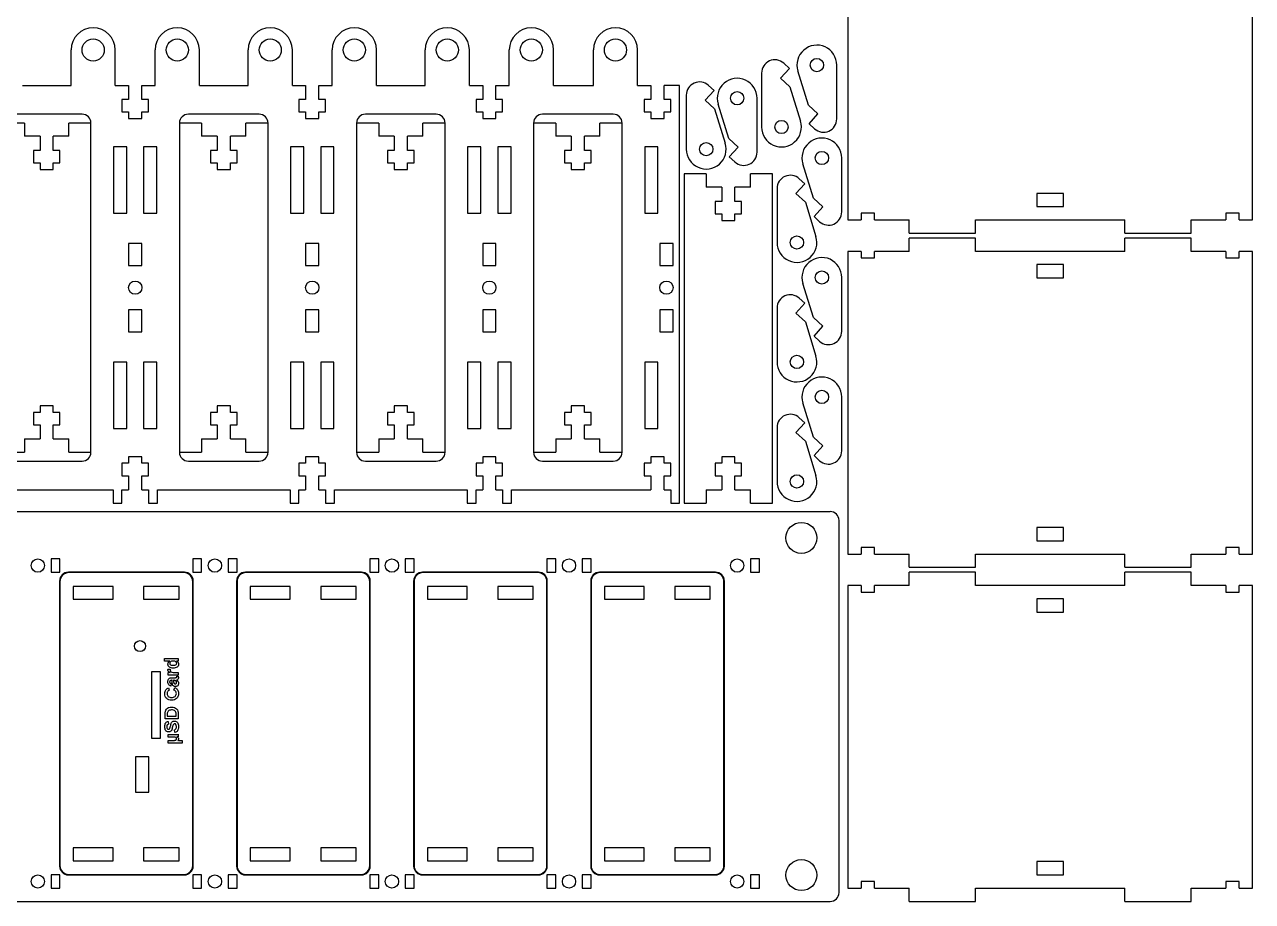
# Model space of a CAD drawing. Header units: millimetres. Extents: x 0 to 575, y 0 to 378.
# Drawn here: x 298 to 575.4, y 0 to 198.1 of the extents above; entities that cross this region are included whole.
import ezdxf

# ---------------------------------------------------------------- set-up
doc = ezdxf.new("R2010")
doc.units = ezdxf.units.MM
doc.layers.get('0').update_dxf_attribs({"color": 178, "true_color": 0x000000})
for name, color, linetype, true_color in [('cutout', 1, 'Continuous', 0xff0000), ('inner-cutout', 5, 'Continuous', 0x0000ff), ('outer-cutout', 6, 'Continuous', 0xff00ff), ('text', 3, 'Continuous', 0x00ff00)]:
    doc.layers.add(name, color=color, linetype=linetype, true_color=true_color)

msp = doc.modelspace()

# ---------------------------------------------------------------- linework, layer by layer
for p, q in [((484, 222.4), (484, 154)), ((575.4, 154), (575.4, 222.4)), ((308.5, 184.4), (308.5, 192.4)), ((318.5, 184.4), (318.5, 192.4)), ((327.5, 184.4), (327.5, 192.4)), ((337.5, 184.4), (337.5, 192.4)), ((348.5, 184.4), (348.5, 192.4)), ((358.5, 184.4), (358.5, 192.4)), ((367.5, 184.4), (367.5, 192.4)), ((377.5, 184.4), (377.5, 192.4)), ((388.5, 184.4), (388.5, 192.4)), ((398.5, 184.4), (398.5, 192.4)), ((407.5, 184.4), (407.5, 192.4)), ((417.5, 184.4), (417.5, 192.4)), ((426.5, 184.4), (426.5, 192.4)), ((436.5, 184.4), (436.5, 192.4)), ((469.52, 189.4), (470.78, 188.25)), ((481.5, 176.82), (481.5, 189)), ((464.5, 187.18), (464.5, 175)), ((470.78, 188.25), (468.76, 186.03)), ((468.76, 186.03), (470.9, 184.08)), ((475.1, 179.92), (472.7, 187.67)), ((297.5, 184.4), (308.5, 184.4)), ((318.5, 184.4), (321.5, 184.4)), ((321.5, 184.4), (321.5, 181.2)), ((324.5, 181.2), (324.5, 184.4)), ((324.5, 184.4), (327.5, 184.4)), ((337.5, 184.4), (348.5, 184.4)), ((358.5, 184.4), (361.5, 184.4)), ((361.5, 184.4), (361.5, 181.2)), ((364.5, 181.2), (364.5, 184.4)), ((364.5, 184.4), (367.5, 184.4)), ((377.5, 184.4), (388.5, 184.4)), ((398.5, 184.4), (401.5, 184.4)), ((401.5, 184.4), (401.5, 181.2)), ((404.5, 181.2), (404.5, 184.4)), ((404.5, 184.4), (407.5, 184.4)), ((417.5, 184.4), (426.5, 184.4)), ((436.5, 184.4), (439.5, 184.4)), ((439.5, 184.4), (439.5, 181.2)), ((442.5, 181.2), (442.5, 184.4)), ((446, 184.4), (442.5, 184.4)), ((446, 93), (446, 184.4)), ((453.78, 183.25), (451.76, 181.03)), ((452.52, 184.4), (453.78, 183.25)), ((470.9, 184.08), (473.3, 176.33)), ((321.5, 181.2), (320, 181.2)), ((320, 181.2), (320, 178.4)), ((326, 181.2), (324.5, 181.2)), ((326, 178.4), (326, 181.2)), ((361.5, 181.2), (360, 181.2)), ((360, 181.2), (360, 178.4)), ((366, 181.2), (364.5, 181.2)), ((366, 178.4), (366, 181.2)), ((401.5, 181.2), (400, 181.2)), ((400, 181.2), (400, 178.4)), ((406, 181.2), (404.5, 181.2)), ((406, 178.4), (406, 181.2)), ((439.5, 181.2), (438, 181.2)), ((438, 181.2), (438, 178.4)), ((444, 181.2), (442.5, 181.2)), ((444, 178.4), (444, 181.2)), ((447.5, 182.18), (447.5, 170)), ((451.76, 181.03), (453.9, 179.08)), ((463.5, 169.32), (463.5, 181.5)), ((320, 178.4), (321.5, 178.4)), ((321.5, 178.4), (321.5, 176.9)), ((324.5, 178.4), (326, 178.4)), ((324.5, 176.9), (324.5, 178.4)), ((360, 178.4), (361.5, 178.4)), ((361.5, 178.4), (361.5, 176.9)), ((364.5, 178.4), (366, 178.4)), ((364.5, 176.9), (364.5, 178.4)), ((400, 178.4), (401.5, 178.4)), ((401.5, 178.4), (401.5, 176.9)), ((404.5, 178.4), (406, 178.4)), ((404.5, 176.9), (404.5, 178.4)), ((438, 178.4), (439.5, 178.4)), ((439.5, 178.4), (439.5, 176.9)), ((442.5, 178.4), (444, 178.4)), ((442.5, 176.9), (442.5, 178.4)), ((453.9, 179.08), (456.3, 171.33)), ((457.1, 172.42), (454.7, 180.17)), ((477.24, 177.97), (475.1, 179.92)), ((475.22, 175.75), (477.24, 177.97)), ((321.5, 176.9), (324.5, 176.9)), ((361.5, 176.9), (364.5, 176.9)), ((401.5, 176.9), (404.5, 176.9)), ((439.5, 176.9), (442.5, 176.9)), ((476.48, 174.6), (475.22, 175.75)), ((459.24, 170.47), (457.1, 172.42)), ((457.22, 168.25), (459.24, 170.47)), ((458.48, 167.1), (457.22, 168.25)), ((476.23, 158.92), (473.83, 166.67)), ((482.63, 155.82), (482.63, 168)), ((452, 164.4), (447, 164.4)), ((447, 164.4), (447, 90)), ((452, 164.4), (452, 161.4)), ((467, 164.4), (462, 164.4)), ((462, 161.4), (462, 164.4)), ((467, 90), (467, 164.4)), ((455.5, 161.4), (452, 161.4)), ((455.5, 161.4), (455.5, 158.2)), ((458.5, 158.2), (458.5, 161.4)), ((462, 161.4), (458.5, 161.4)), ((468, 161.09), (468, 148.91)), ((474.28, 162.16), (472.26, 159.94)), ((473.02, 163.31), (474.28, 162.16)), ((454, 158.2), (454, 155.4)), ((455.5, 158.2), (454, 158.2)), ((460, 158.2), (458.5, 158.2)), ((460, 155.4), (460, 158.2)), ((472.26, 159.94), (474.4, 157.99)), ((478.37, 156.97), (476.23, 158.92)), ((454, 155.4), (455.5, 155.4)), ((455.5, 155.4), (455.5, 153.9)), ((458.5, 153.9), (458.5, 155.4)), ((458.5, 155.4), (460, 155.4)), ((474.4, 157.99), (476.8, 150.24)), ((476.35, 154.75), (478.37, 156.97)), ((490, 155.5), (487, 155.5)), ((487, 155.5), (487, 154)), ((490, 154), (490, 155.5)), ((572.4, 155.5), (569.4, 155.5)), ((569.4, 155.5), (569.4, 154)), ((572.4, 154), (572.4, 155.5)), ((455.5, 153.9), (458.5, 153.9)), ((477.61, 153.6), (476.35, 154.75)), ((484, 154), (487, 154)), ((490, 154), (497.85, 154)), ((497.85, 151), (497.85, 154)), ((512.85, 154), (546.55, 154)), ((512.85, 151), (512.85, 154)), ((546.55, 151), (546.55, 154)), ((561.55, 154), (569.4, 154)), ((561.55, 151), (561.55, 154)), ((572.4, 154), (575.4, 154)), ((497.85, 151), (512.85, 151)), ((512.85, 149.9), (497.85, 149.9)), ((497.85, 146.9), (497.85, 149.9)), ((512.85, 146.9), (512.85, 149.9)), ((546.55, 151), (561.55, 151)), ((561.55, 149.9), (546.55, 149.9)), ((546.55, 146.9), (546.55, 149.9)), ((561.55, 146.9), (561.55, 149.9)), ((484, 146.9), (484, 78.5)), ((487, 146.9), (484, 146.9)), ((487, 146.9), (487, 145.4)), ((487, 145.4), (490, 145.4)), ((497.85, 146.9), (490, 146.9)), ((490, 145.4), (490, 146.9)), ((546.55, 146.9), (512.85, 146.9)), ((569.4, 146.9), (561.55, 146.9)), ((569.4, 146.9), (569.4, 145.4)), ((569.4, 145.4), (572.4, 145.4)), ((575.4, 146.9), (572.4, 146.9)), ((572.4, 145.4), (572.4, 146.9)), ((575.4, 78.5), (575.4, 146.9)), ((476.23, 131.92), (473.83, 139.67)), ((482.63, 128.82), (482.63, 141)), ((473.02, 136.31), (474.28, 135.16)), ((468, 134.09), (468, 121.91)), ((474.28, 135.16), (472.26, 132.94)), ((472.26, 132.94), (474.4, 130.99)), ((474.4, 130.99), (476.8, 123.24)), ((478.37, 129.97), (476.23, 131.92)), ((476.35, 127.75), (478.37, 129.97)), ((477.61, 126.6), (476.35, 127.75)), ((482.63, 101.82), (482.63, 114)), ((476.23, 104.92), (473.83, 112.67)), ((473.02, 109.31), (474.28, 108.16)), ((468, 107.09), (468, 94.91)), ((474.28, 108.16), (472.26, 105.94)), ((472.26, 105.94), (474.4, 103.99)), ((474.4, 103.99), (476.8, 96.24)), ((478.37, 102.97), (476.23, 104.92)), ((476.35, 100.75), (478.37, 102.97)), ((324.5, 100.5), (321.5, 100.5)), ((321.5, 100.5), (321.5, 99)), ((324.5, 99), (324.5, 100.5)), ((364.5, 100.5), (361.5, 100.5)), ((361.5, 100.5), (361.5, 99)), ((364.5, 99), (364.5, 100.5)), ((404.5, 100.5), (401.5, 100.5)), ((401.5, 100.5), (401.5, 99)), ((404.5, 99), (404.5, 100.5)), ((442.5, 100.5), (439.5, 100.5)), ((439.5, 100.5), (439.5, 99)), ((442.5, 99), (442.5, 100.5)), ((458.5, 100.5), (455.5, 100.5)), ((455.5, 100.5), (455.5, 99)), ((458.5, 99), (458.5, 100.5)), ((477.61, 99.6), (476.35, 100.75)), ((320, 99), (320, 96.2)), ((321.5, 99), (320, 99)), ((326, 99), (324.5, 99)), ((326, 96.2), (326, 99)), ((360, 99), (360, 96.2)), ((361.5, 99), (360, 99)), ((366, 99), (364.5, 99)), ((366, 96.2), (366, 99)), ((400, 99), (400, 96.2)), ((401.5, 99), (400, 99)), ((406, 99), (404.5, 99)), ((406, 96.2), (406, 99)), ((438, 99), (438, 96.2)), ((439.5, 99), (438, 99)), ((444, 99), (442.5, 99)), ((444, 96.2), (444, 99)), ((454, 99), (454, 96.2)), ((455.5, 99), (454, 99)), ((460, 99), (458.5, 99)), ((460, 96.2), (460, 99)), ((320, 96.2), (321.5, 96.2)), ((321.5, 96.2), (321.5, 93)), ((324.5, 96.2), (326, 96.2)), ((324.5, 93), (324.5, 96.2)), ((360, 96.2), (361.5, 96.2)), ((361.5, 96.2), (361.5, 93)), ((364.5, 96.2), (366, 96.2)), ((364.5, 93), (364.5, 96.2)), ((400, 96.2), (401.5, 96.2)), ((401.5, 96.2), (401.5, 93)), ((404.5, 96.2), (406, 96.2)), ((404.5, 93), (404.5, 96.2)), ((438, 96.2), (439.5, 96.2)), ((439.5, 96.2), (439.5, 93)), ((442.5, 96.2), (444, 96.2)), ((442.5, 93), (442.5, 96.2)), ((454, 96.2), (455.5, 96.2)), ((455.5, 96.2), (455.5, 93)), ((458.5, 96.2), (460, 96.2)), ((458.5, 93), (458.5, 96.2)), ((288, 93), (318, 93)), ((318, 93), (318, 90)), ((320, 90), (320, 93)), ((320, 93), (321.5, 93)), ((324.5, 93), (326, 93)), ((326, 93), (326, 90)), ((328, 90), (328, 93)), ((328, 93), (358, 93)), ((358, 93), (358, 90)), ((360, 90), (360, 93)), ((360, 93), (361.5, 93)), ((364.5, 93), (366, 93)), ((366, 93), (366, 90)), ((368, 90), (368, 93)), ((368, 93), (398, 93)), ((398, 93), (398, 90)), ((400, 90), (400, 93)), ((400, 93), (401.5, 93)), ((404.5, 93), (406, 93)), ((406, 93), (406, 90)), ((408, 90), (408, 93)), ((408, 93), (439.5, 93)), ((442.5, 93), (444, 93)), ((444, 93), (444, 90)), ((446, 90), (446, 93)), ((452, 93), (455.5, 93)), ((452, 93), (452, 90)), ((458.5, 93), (462, 93)), ((462, 90), (462, 93)), ((318, 90), (320, 90)), ((326, 90), (328, 90)), ((358, 90), (360, 90)), ((366, 90), (368, 90)), ((398, 90), (400, 90)), ((406, 90), (408, 90)), ((444, 90), (446, 90)), ((447, 90), (452, 90)), ((462, 90), (467, 90)), ((2, 88.1), (480, 88.1)), ((482, 2), (482, 86.1)), ((484, 78.5), (487, 78.5)), ((490, 80), (487, 80)), ((487, 80), (487, 78.5)), ((490, 78.5), (490, 80)), ((490, 78.5), (497.85, 78.5)), ((497.85, 75.5), (497.85, 78.5)), ((512.85, 78.5), (546.55, 78.5)), ((512.85, 75.5), (512.85, 78.5)), ((546.55, 75.5), (546.55, 78.5)), ((561.55, 78.5), (569.4, 78.5)), ((561.55, 75.5), (561.55, 78.5)), ((572.4, 80), (569.4, 80)), ((569.4, 80), (569.4, 78.5)), ((572.4, 78.5), (572.4, 80)), ((572.4, 78.5), (575.4, 78.5)), ((497.85, 75.5), (512.85, 75.5)), ((546.55, 75.5), (561.55, 75.5)), ((512.85, 74.4), (497.85, 74.4)), ((497.85, 71.4), (497.85, 74.4)), ((512.85, 71.4), (512.85, 74.4)), ((561.55, 74.4), (546.55, 74.4)), ((546.55, 71.4), (546.55, 74.4)), ((561.55, 71.4), (561.55, 74.4)), ((484, 71.4), (484, 3)), ((487, 71.4), (484, 71.4)), ((487, 71.4), (487, 69.9)), ((487, 69.9), (490, 69.9)), ((497.85, 71.4), (490, 71.4)), ((490, 69.9), (490, 71.4)), ((546.55, 71.4), (512.85, 71.4)), ((569.4, 71.4), (561.55, 71.4)), ((569.4, 71.4), (569.4, 69.9)), ((569.4, 69.9), (572.4, 69.9)), ((575.4, 71.4), (572.4, 71.4)), ((572.4, 69.9), (572.4, 71.4)), ((575.4, 3), (575.4, 71.4)), ((484, 3), (487, 3)), ((490, 4.5), (487, 4.5)), ((487, 4.5), (487, 3)), ((490, 3), (490, 4.5)), ((490, 3), (497.85, 3)), ((497.85, 0), (497.85, 3)), ((512.85, 3), (546.55, 3)), ((512.85, 0), (512.85, 3)), ((546.55, 0), (546.55, 3)), ((561.55, 3), (569.4, 3)), ((561.55, 0), (561.55, 3)), ((572.4, 4.5), (569.4, 4.5)), ((569.4, 4.5), (569.4, 3)), ((572.4, 3), (572.4, 4.5)), ((572.4, 3), (575.4, 3)), ((2, 0), (480, 0)), ((497.85, 0), (512.85, 0)), ((546.55, 0), (561.55, 0))]:
    msp.add_line(p, q)
for centre, radius, start, end in [((313.5, 192.4), 5, 0, 180), ((332.5, 192.4), 5, 0, 180), ((353.5, 192.4), 5, 0, 180), ((372.5, 192.4), 5, 0, 180), ((393.5, 192.4), 5, 0, 180), ((412.5, 192.4), 5, 0, 180), ((431.5, 192.4), 5, 0, 180), ((477, 189), 4.5, 0, 197.1709), ((467.5, 187.18), 3, 47.7246, 180), ((459, 181.5), 4.5, 0, 197.1709), ((450.5, 182.18), 3, 47.7246, 180), ((469, 175), 4.5, 180, 17.1709), ((478.5, 176.82), 3, 227.7246, 0), ((478.13, 168), 4.5, 0, 197.1709), ((452, 170), 4.5, 180, 17.1709), ((460.5, 169.32), 3, 227.7246, 0), ((471, 161.09), 3, 47.7246, 180), ((479.63, 155.82), 3, 227.7246, 0), ((472.5, 148.91), 4.5, 180, 17.1709), ((478.13, 141), 4.5, 0, 197.1709), ((471, 134.09), 3, 47.7246, 180), ((479.63, 128.82), 3, 227.7246, 0), ((472.5, 121.91), 4.5, 180, 17.1709), ((478.13, 114), 4.5, 0, 197.1709), ((471, 107.09), 3, 47.7246, 180), ((479.63, 101.82), 3, 227.7246, 0), ((472.5, 94.91), 4.5, 180, 17.1709), ((480, 86.1), 2, 0, 89.9998), ((480, 2), 2, 270, 0)]:
    msp.add_arc(centre, radius, start, end)
at = {"layer": 'cutout'}
for p, q in [((311, 177.9), (295, 177.9)), ((351, 177.9), (335, 177.9)), ((391, 177.9), (375, 177.9)), ((431, 177.9), (415, 177.9)), ((313, 101.5), (313, 175.9)), ((333, 175.9), (333, 101.5)), ((353, 101.5), (353, 175.9)), ((373, 175.9), (373, 101.5)), ((393, 101.5), (393, 175.9)), ((413, 175.9), (413, 101.5)), ((433, 101.5), (433, 175.9)), ((321.1, 170.55), (318.1, 170.55)), ((318.1, 170.55), (318.1, 155.55)), ((321.1, 155.55), (321.1, 170.55)), ((327.9, 170.55), (324.9, 170.55)), ((324.9, 170.55), (324.9, 155.55)), ((327.9, 155.55), (327.9, 170.55)), ((361.1, 170.55), (358.1, 170.55)), ((358.1, 170.55), (358.1, 155.55)), ((361.1, 155.55), (361.1, 170.55)), ((367.9, 170.55), (364.9, 170.55)), ((364.9, 170.55), (364.9, 155.55)), ((367.9, 155.55), (367.9, 170.55)), ((401.1, 170.55), (398.1, 170.55)), ((398.1, 170.55), (398.1, 155.55)), ((401.1, 155.55), (401.1, 170.55)), ((407.9, 170.55), (404.9, 170.55)), ((404.9, 170.55), (404.9, 155.55)), ((407.9, 155.55), (407.9, 170.55)), ((441.1, 170.55), (438.1, 170.55)), ((438.1, 170.55), (438.1, 155.55)), ((441.1, 155.55), (441.1, 170.55)), ((532.7, 160), (526.7, 160)), ((526.7, 160), (526.7, 157)), ((532.7, 157), (532.7, 160)), ((318.1, 155.55), (321.1, 155.55)), ((324.9, 155.55), (327.9, 155.55)), ((358.1, 155.55), (361.1, 155.55)), ((364.9, 155.55), (367.9, 155.55)), ((398.1, 155.55), (401.1, 155.55)), ((404.9, 155.55), (407.9, 155.55)), ((438.1, 155.55), (441.1, 155.55)), ((526.7, 157), (532.7, 157)), ((324.5, 148.7), (321.5, 148.7)), ((321.5, 148.7), (321.5, 143.7)), ((324.5, 143.7), (324.5, 148.7)), ((364.5, 148.7), (361.5, 148.7)), ((361.5, 148.7), (361.5, 143.7)), ((364.5, 143.7), (364.5, 148.7)), ((404.5, 148.7), (401.5, 148.7)), ((401.5, 148.7), (401.5, 143.7)), ((404.5, 143.7), (404.5, 148.7)), ((444.5, 148.7), (441.5, 148.7)), ((441.5, 148.7), (441.5, 143.7)), ((444.5, 143.7), (444.5, 148.7)), ((321.5, 143.7), (324.5, 143.7)), ((361.5, 143.7), (364.5, 143.7)), ((401.5, 143.7), (404.5, 143.7)), ((441.5, 143.7), (444.5, 143.7)), ((532.7, 143.9), (526.7, 143.9)), ((526.7, 143.9), (526.7, 140.9)), ((532.7, 140.9), (532.7, 143.9)), ((526.7, 140.9), (532.7, 140.9)), ((324.5, 133.7), (321.5, 133.7)), ((321.5, 133.7), (321.5, 128.7)), ((324.5, 128.7), (324.5, 133.7)), ((364.5, 133.7), (361.5, 133.7)), ((361.5, 133.7), (361.5, 128.7)), ((364.5, 128.7), (364.5, 133.7)), ((404.5, 133.7), (401.5, 133.7)), ((401.5, 133.7), (401.5, 128.7)), ((404.5, 128.7), (404.5, 133.7)), ((444.5, 133.7), (441.5, 133.7)), ((441.5, 133.7), (441.5, 128.7)), ((444.5, 128.7), (444.5, 133.7)), ((321.5, 128.7), (324.5, 128.7)), ((361.5, 128.7), (364.5, 128.7)), ((401.5, 128.7), (404.5, 128.7)), ((441.5, 128.7), (444.5, 128.7)), ((321.1, 121.85), (318.1, 121.85)), ((318.1, 121.85), (318.1, 106.85)), ((321.1, 106.85), (321.1, 121.85)), ((327.9, 121.85), (324.9, 121.85)), ((324.9, 121.85), (324.9, 106.85)), ((327.9, 106.85), (327.9, 121.85)), ((361.1, 121.85), (358.1, 121.85)), ((358.1, 121.85), (358.1, 106.85)), ((361.1, 106.85), (361.1, 121.85)), ((367.9, 121.85), (364.9, 121.85)), ((364.9, 121.85), (364.9, 106.85)), ((367.9, 106.85), (367.9, 121.85)), ((401.1, 121.85), (398.1, 121.85)), ((398.1, 121.85), (398.1, 106.85)), ((401.1, 106.85), (401.1, 121.85)), ((407.9, 121.85), (404.9, 121.85)), ((404.9, 121.85), (404.9, 106.85)), ((407.9, 106.85), (407.9, 121.85)), ((441.1, 121.85), (438.1, 121.85)), ((438.1, 121.85), (438.1, 106.85)), ((441.1, 106.85), (441.1, 121.85)), ((318.1, 106.85), (321.1, 106.85)), ((324.9, 106.85), (327.9, 106.85)), ((358.1, 106.85), (361.1, 106.85)), ((364.9, 106.85), (367.9, 106.85)), ((398.1, 106.85), (401.1, 106.85)), ((404.9, 106.85), (407.9, 106.85)), ((438.1, 106.85), (441.1, 106.85)), ((295, 99.5), (311, 99.5)), ((335, 99.5), (351, 99.5)), ((375, 99.5), (391, 99.5)), ((415, 99.5), (431, 99.5)), ((532.7, 84.5), (526.7, 84.5)), ((526.7, 84.5), (526.7, 81.5)), ((532.7, 81.5), (532.7, 84.5)), ((526.7, 81.5), (532.7, 81.5)), ((306, 77.4), (304, 77.4)), ((304, 77.4), (304, 74.4)), ((306, 74.4), (306, 77.4)), ((338, 77.4), (336, 77.4)), ((336, 77.4), (336, 74.4)), ((338, 74.4), (338, 77.4)), ((346, 77.4), (344, 77.4)), ((344, 77.4), (344, 74.4)), ((346, 74.4), (346, 77.4)), ((378, 77.4), (376, 77.4)), ((376, 77.4), (376, 74.4)), ((378, 74.4), (378, 77.4)), ((386, 77.4), (384, 77.4)), ((384, 77.4), (384, 74.4)), ((386, 74.4), (386, 77.4)), ((418, 77.4), (416, 77.4)), ((416, 77.4), (416, 74.4)), ((418, 74.4), (418, 77.4)), ((426, 77.4), (424, 77.4)), ((424, 77.4), (424, 74.4)), ((426, 74.4), (426, 77.4)), ((464, 77.4), (462, 77.4)), ((462, 77.4), (462, 74.4)), ((464, 74.4), (464, 77.4)), ((304, 74.4), (306, 74.4)), ((305.9, 72.4), (305.9, 8)), ((334.1, 74.4), (307.9, 74.4)), ((336, 74.4), (338, 74.4)), ((336.1, 8), (336.1, 72.4)), ((344, 74.4), (346, 74.4)), ((345.9, 72.4), (345.9, 8)), ((374.1, 74.4), (347.9, 74.4)), ((376, 74.4), (378, 74.4)), ((376.1, 8), (376.1, 72.4)), ((384, 74.4), (386, 74.4)), ((385.9, 72.4), (385.9, 8)), ((414.1, 74.4), (387.9, 74.4)), ((416, 74.4), (418, 74.4)), ((416.1, 8), (416.1, 72.4)), ((424, 74.4), (426, 74.4)), ((425.9, 72.4), (425.9, 8)), ((454.1, 74.4), (427.9, 74.4)), ((456.1, 8), (456.1, 72.4)), ((462, 74.4), (464, 74.4)), ((532.7, 68.4), (526.7, 68.4)), ((526.7, 68.4), (526.7, 65.4)), ((532.7, 65.4), (532.7, 68.4)), ((526.7, 65.4), (532.7, 65.4)), ((532.7, 9), (526.7, 9)), ((526.7, 9), (526.7, 6)), ((532.7, 6), (532.7, 9)), ((306, 6), (304, 6)), ((304, 6), (304, 3)), ((306, 3), (306, 6)), ((307.9, 6), (334.1, 6)), ((338, 6), (336, 6)), ((336, 6), (336, 3)), ((338, 3), (338, 6)), ((346, 6), (344, 6)), ((344, 6), (344, 3)), ((346, 3), (346, 6)), ((347.9, 6), (374.1, 6)), ((378, 6), (376, 6)), ((376, 6), (376, 3)), ((378, 3), (378, 6)), ((386, 6), (384, 6)), ((384, 6), (384, 3)), ((386, 3), (386, 6)), ((387.9, 6), (414.1, 6)), ((418, 6), (416, 6)), ((416, 6), (416, 3)), ((418, 3), (418, 6)), ((426, 6), (424, 6)), ((424, 6), (424, 3)), ((426, 3), (426, 6)), ((427.9, 6), (454.1, 6)), ((464, 6), (462, 6)), ((462, 6), (462, 3)), ((464, 3), (464, 6)), ((526.7, 6), (532.7, 6)), ((304, 3), (306, 3)), ((336, 3), (338, 3)), ((344, 3), (346, 3)), ((376, 3), (378, 3)), ((384, 3), (386, 3)), ((416, 3), (418, 3)), ((424, 3), (426, 3)), ((462, 3), (464, 3))]:
    msp.add_line(p, q, dxfattribs=at)
for centre, radius in [((313.5, 192.4), 2.5), ((332.5, 192.4), 2.5), ((353.5, 192.4), 2.5), ((372.5, 192.4), 2.5), ((393.5, 192.4), 2.5), ((412.5, 192.4), 2.5), ((431.5, 192.4), 2.5), ((477, 189), 1.5), ((459, 181.5), 1.5), ((469, 175), 1.5), ((452, 170), 1.5), ((478.13, 168), 1.5), ((472.5, 148.91), 1.5), ((478.13, 141), 1.5), ((323, 138.7), 1.5), ((363, 138.7), 1.5), ((403, 138.7), 1.5), ((443, 138.7), 1.5), ((472.5, 121.91), 1.5), ((478.13, 114), 1.5), ((472.5, 94.91), 1.5), ((473.5, 82.15), 3.5), ((301, 75.9), 1.5), ((341, 75.9), 1.5), ((381, 75.9), 1.5), ((421, 75.9), 1.5), ((459, 75.9), 1.5), ((473.5, 5.95), 3.5), ((301, 4.5), 1.5), ((341, 4.5), 1.5), ((381, 4.5), 1.5), ((421, 4.5), 1.5), ((459, 4.5), 1.5)]:
    msp.add_circle(centre, radius, dxfattribs=at)
for centre, start, end in [((311, 175.9), 0, 90), ((335, 175.9), 90, 180), ((351, 175.9), 0, 90), ((375, 175.9), 90, 180), ((391, 175.9), 0, 90), ((415, 175.9), 90, 180), ((431, 175.9), 0, 90), ((311, 101.5), 270, 0), ((335, 101.5), 180, 270), ((351, 101.5), 270, 0), ((375, 101.5), 180, 270), ((391, 101.5), 270, 0), ((415, 101.5), 180, 270), ((431, 101.5), 270, 0), ((307.9, 72.4), 90, 180), ((334.1, 72.4), 0, 90), ((347.9, 72.4), 90, 180), ((374.1, 72.4), 0, 90), ((387.9, 72.4), 90, 180), ((414.1, 72.4), 0, 90), ((427.9, 72.4), 90, 180), ((454.1, 72.4), 0, 90), ((307.9, 8), 180, 270), ((334.1, 8), 270, 0), ((347.9, 8), 180, 270), ((374.1, 8), 270, 0), ((387.9, 8), 180, 270), ((414.1, 8), 270, 0), ((427.9, 8), 180, 270), ((454.1, 8), 270, 0)]:
    msp.add_arc(centre, 2, start, end, dxfattribs=at)
at = {"layer": 'inner-cutout', "lineweight": -3}
for p, q in [((309, 71.2), (309, 68.3)), ((318, 71.2), (309, 71.2)), ((318, 68.3), (318, 71.2)), ((324.9, 71.2), (324.9, 68.3)), ((332.9, 71.2), (324.9, 71.2)), ((332.9, 68.3), (332.9, 71.2)), ((349, 71.2), (349, 68.3)), ((358, 71.2), (349, 71.2)), ((358, 68.3), (358, 71.2)), ((364.9, 71.2), (364.9, 68.3)), ((372.9, 71.2), (364.9, 71.2)), ((372.9, 68.3), (372.9, 71.2)), ((389, 71.2), (389, 68.3)), ((398, 71.2), (389, 71.2)), ((398, 68.3), (398, 71.2)), ((404.9, 71.2), (404.9, 68.3)), ((412.9, 71.2), (404.9, 71.2)), ((412.9, 68.3), (412.9, 71.2)), ((429, 71.2), (429, 68.3)), ((438, 71.2), (429, 71.2)), ((438, 68.3), (438, 71.2)), ((444.9, 71.2), (444.9, 68.3)), ((452.9, 71.2), (444.9, 71.2)), ((452.9, 68.3), (452.9, 71.2)), ((309, 68.3), (318, 68.3)), ((324.9, 68.3), (332.9, 68.3)), ((349, 68.3), (358, 68.3)), ((364.9, 68.3), (372.9, 68.3)), ((389, 68.3), (398, 68.3)), ((404.9, 68.3), (412.9, 68.3)), ((429, 68.3), (438, 68.3)), ((444.9, 68.3), (452.9, 68.3)), ((309, 12.1), (309, 9.2)), ((318, 12.1), (309, 12.1)), ((318, 9.2), (318, 12.1)), ((324.9, 12.1), (324.9, 9.2)), ((332.9, 12.1), (324.9, 12.1)), ((332.9, 9.2), (332.9, 12.1)), ((349, 12.1), (349, 9.2)), ((358, 12.1), (349, 12.1)), ((358, 9.2), (358, 12.1)), ((364.9, 12.1), (364.9, 9.2)), ((372.9, 12.1), (364.9, 12.1)), ((372.9, 9.2), (372.9, 12.1)), ((389, 12.1), (389, 9.2)), ((398, 12.1), (389, 12.1)), ((398, 9.2), (398, 12.1)), ((404.9, 12.1), (404.9, 9.2)), ((412.9, 12.1), (404.9, 12.1)), ((412.9, 9.2), (412.9, 12.1)), ((429, 12.1), (429, 9.2)), ((438, 12.1), (429, 12.1)), ((438, 9.2), (438, 12.1)), ((444.9, 12.1), (444.9, 9.2)), ((452.9, 12.1), (444.9, 12.1)), ((452.9, 9.2), (452.9, 12.1)), ((309, 9.2), (318, 9.2)), ((324.9, 9.2), (332.9, 9.2)), ((349, 9.2), (358, 9.2)), ((364.9, 9.2), (372.9, 9.2)), ((389, 9.2), (398, 9.2)), ((404.9, 9.2), (412.9, 9.2)), ((429, 9.2), (438, 9.2)), ((444.9, 9.2), (452.9, 9.2))]:
    msp.add_line(p, q, dxfattribs=at)
at = {"layer": 'inner-cutout'}
for p, q in [((326.7, 51.9), (326.7, 36.9)), ((328.7, 51.9), (326.7, 51.9)), ((328.7, 36.9), (328.7, 51.9)), ((326.7, 36.9), (328.7, 36.9)), ((323.1, 32.7), (323.1, 24.7)), ((326.1, 32.7), (323.1, 32.7)), ((326.1, 24.7), (326.1, 32.7)), ((323.1, 24.7), (326.1, 24.7))]:
    msp.add_line(p, q, dxfattribs=at)
msp.add_circle((324.1, 57.7), 1.25, dxfattribs=at)
at = {"layer": 'outer-cutout'}
for p, q in [((298, 175.9), (293, 175.9)), ((298, 175.9), (298, 172.9)), ((313, 175.9), (308, 175.9)), ((308, 172.9), (308, 175.9)), ((338, 175.9), (333, 175.9)), ((338, 175.9), (338, 172.9)), ((353, 175.9), (348, 175.9)), ((348, 172.9), (348, 175.9)), ((378, 175.9), (373, 175.9)), ((378, 175.9), (378, 172.9)), ((393, 175.9), (388, 175.9)), ((388, 172.9), (388, 175.9)), ((418, 175.9), (413, 175.9)), ((418, 175.9), (418, 172.9)), ((433, 175.9), (428, 175.9)), ((428, 172.9), (428, 175.9)), ((301.5, 172.9), (298, 172.9)), ((301.5, 172.9), (301.5, 169.7)), ((304.5, 169.7), (304.5, 172.9)), ((308, 172.9), (304.5, 172.9)), ((341.5, 172.9), (338, 172.9)), ((341.5, 172.9), (341.5, 169.7)), ((344.5, 169.7), (344.5, 172.9)), ((348, 172.9), (344.5, 172.9)), ((381.5, 172.9), (378, 172.9)), ((381.5, 172.9), (381.5, 169.7)), ((384.5, 169.7), (384.5, 172.9)), ((388, 172.9), (384.5, 172.9)), ((421.5, 172.9), (418, 172.9)), ((421.5, 172.9), (421.5, 169.7)), ((424.5, 169.7), (424.5, 172.9)), ((428, 172.9), (424.5, 172.9)), ((300, 169.7), (300, 166.9)), ((301.5, 169.7), (300, 169.7)), ((306, 169.7), (304.5, 169.7)), ((306, 166.9), (306, 169.7)), ((340, 169.7), (340, 166.9)), ((341.5, 169.7), (340, 169.7)), ((346, 169.7), (344.5, 169.7)), ((346, 166.9), (346, 169.7)), ((380, 169.7), (380, 166.9)), ((381.5, 169.7), (380, 169.7)), ((386, 169.7), (384.5, 169.7)), ((386, 166.9), (386, 169.7)), ((420, 169.7), (420, 166.9)), ((421.5, 169.7), (420, 169.7)), ((426, 169.7), (424.5, 169.7)), ((426, 166.9), (426, 169.7)), ((300, 166.9), (301.5, 166.9)), ((301.5, 166.9), (301.5, 165.4)), ((304.5, 165.4), (304.5, 166.9)), ((304.5, 166.9), (306, 166.9)), ((340, 166.9), (341.5, 166.9)), ((341.5, 166.9), (341.5, 165.4)), ((344.5, 165.4), (344.5, 166.9)), ((344.5, 166.9), (346, 166.9)), ((380, 166.9), (381.5, 166.9)), ((381.5, 166.9), (381.5, 165.4)), ((384.5, 165.4), (384.5, 166.9)), ((384.5, 166.9), (386, 166.9)), ((420, 166.9), (421.5, 166.9)), ((421.5, 166.9), (421.5, 165.4)), ((424.5, 165.4), (424.5, 166.9)), ((424.5, 166.9), (426, 166.9)), ((301.5, 165.4), (304.5, 165.4)), ((341.5, 165.4), (344.5, 165.4)), ((381.5, 165.4), (384.5, 165.4)), ((421.5, 165.4), (424.5, 165.4)), ((304.5, 112), (301.5, 112)), ((301.5, 112), (301.5, 110.5)), ((304.5, 110.5), (304.5, 112)), ((344.5, 112), (341.5, 112)), ((341.5, 112), (341.5, 110.5)), ((344.5, 110.5), (344.5, 112)), ((384.5, 112), (381.5, 112)), ((381.5, 112), (381.5, 110.5)), ((384.5, 110.5), (384.5, 112)), ((424.5, 112), (421.5, 112)), ((421.5, 112), (421.5, 110.5)), ((424.5, 110.5), (424.5, 112)), ((300, 110.5), (300, 107.7)), ((301.5, 110.5), (300, 110.5)), ((306, 110.5), (304.5, 110.5)), ((306, 107.7), (306, 110.5)), ((340, 110.5), (340, 107.7)), ((341.5, 110.5), (340, 110.5)), ((346, 110.5), (344.5, 110.5)), ((346, 107.7), (346, 110.5)), ((380, 110.5), (380, 107.7)), ((381.5, 110.5), (380, 110.5)), ((386, 110.5), (384.5, 110.5)), ((386, 107.7), (386, 110.5)), ((420, 110.5), (420, 107.7)), ((421.5, 110.5), (420, 110.5)), ((426, 110.5), (424.5, 110.5)), ((426, 107.7), (426, 110.5)), ((300, 107.7), (301.5, 107.7)), ((301.5, 107.7), (301.5, 104.5)), ((304.5, 107.7), (306, 107.7)), ((304.5, 104.5), (304.5, 107.7)), ((340, 107.7), (341.5, 107.7)), ((341.5, 107.7), (341.5, 104.5)), ((344.5, 107.7), (346, 107.7)), ((344.5, 104.5), (344.5, 107.7)), ((380, 107.7), (381.5, 107.7)), ((381.5, 107.7), (381.5, 104.5)), ((384.5, 107.7), (386, 107.7)), ((384.5, 104.5), (384.5, 107.7)), ((420, 107.7), (421.5, 107.7)), ((421.5, 107.7), (421.5, 104.5)), ((424.5, 107.7), (426, 107.7)), ((424.5, 104.5), (424.5, 107.7)), ((298, 104.5), (301.5, 104.5)), ((298, 104.5), (298, 101.5)), ((304.5, 104.5), (308, 104.5)), ((308, 101.5), (308, 104.5)), ((338, 104.5), (341.5, 104.5)), ((338, 104.5), (338, 101.5)), ((344.5, 104.5), (348, 104.5)), ((348, 101.5), (348, 104.5)), ((378, 104.5), (381.5, 104.5)), ((378, 104.5), (378, 101.5)), ((384.5, 104.5), (388, 104.5)), ((388, 101.5), (388, 104.5)), ((418, 104.5), (421.5, 104.5)), ((418, 104.5), (418, 101.5)), ((424.5, 104.5), (428, 104.5)), ((428, 101.5), (428, 104.5)), ((293, 101.5), (298, 101.5)), ((308, 101.5), (313, 101.5)), ((333, 101.5), (338, 101.5)), ((348, 101.5), (353, 101.5)), ((373, 101.5), (378, 101.5)), ((388, 101.5), (393, 101.5)), ((413, 101.5), (418, 101.5)), ((428, 101.5), (433, 101.5))]:
    msp.add_line(p, q, dxfattribs=at)
at = {"layer": 'outer-cutout', "lineweight": -3}
for p, q in [((306, 72.3), (306, 8.1)), ((334, 74.3), (308, 74.3)), ((336, 8.1), (336, 72.3)), ((346, 72.3), (346, 8.1)), ((374, 74.3), (348, 74.3)), ((376, 8.1), (376, 72.3)), ((386, 72.3), (386, 8.1)), ((414, 74.3), (388, 74.3)), ((416, 8.1), (416, 72.3)), ((426, 72.3), (426, 8.1)), ((454, 74.3), (428, 74.3)), ((456, 8.1), (456, 72.3)), ((308, 6.1), (334, 6.1)), ((348, 6.1), (374, 6.1)), ((388, 6.1), (414, 6.1)), ((428, 6.1), (454, 6.1))]:
    msp.add_line(p, q, dxfattribs=at)
for centre, start, end in [((308, 72.3), 90, 180), ((334, 72.3), 0, 90), ((348, 72.3), 90, 180), ((374, 72.3), 0, 90), ((388, 72.3), 90, 180), ((414, 72.3), 0, 90), ((428, 72.3), 90, 180), ((454, 72.3), 0, 90), ((308, 8.1), 180, 270), ((334, 8.1), 270, 0), ((348, 8.1), 180, 270), ((374, 8.1), 270, 0), ((388, 8.1), 180, 270), ((414, 8.1), 270, 0), ((428, 8.1), 180, 270), ((454, 8.1), 270, 0)]:
    msp.add_arc(centre, 2, start, end, dxfattribs=at)
at = {"layer": 'text'}
for p, q in [((329.58, 54.31), (329.58, 54.91)), ((329.58, 54.91), (332.24, 54.91)), ((330.42, 54.31), (329.58, 54.31)), ((330.8, 54.31), (330.8, 54.32)), ((332.36, 54.32), (332.36, 54.31)), ((332.74, 54.93), (332.74, 54.35)), ((330.42, 52.48), (330.92, 52.48)), ((330.43, 51.14), (330.43, 51.71)), ((330.93, 51.74), (330.93, 51.75)), ((332.74, 51.16), (330.97, 51.16)), ((331.22, 50.56), (332.06, 50.56)), ((331.34, 49.97), (331.22, 49.97)), ((331.35, 49.47), (331.34, 49.97)), ((331.61, 51.76), (332.74, 51.76)), ((331.67, 49.97), (331.68, 49.66)), ((331.79, 49.97), (331.67, 49.97)), ((332.33, 50.04), (332.33, 50.03)), ((332.38, 50.89), (332.71, 50.89)), ((332.74, 51.76), (332.74, 51.16)), ((330.53, 48.29), (330.68, 47.73)), ((331.1, 49.29), (331.07, 48.67)), ((331.72, 47.78), (331.92, 48.32)), ((329.74, 41.24), (329.74, 42.32)), ((330.22, 42.31), (330.22, 41.86)), ((330.22, 41.86), (332.25, 41.86)), ((332.25, 41.86), (332.25, 42.4)), ((332.74, 42.45), (332.74, 41.24)), ((332.74, 41.24), (329.74, 41.24)), ((330.44, 40.69), (330.53, 40.08)), ((330.43, 37.15), (330.43, 37.75)), ((330.43, 37.75), (332.22, 37.75)), ((331.66, 37.15), (330.43, 37.15)), ((330.43, 35.8), (330.43, 36.4)), ((330.43, 36.4), (331.72, 36.4)), ((331.96, 38.16), (331.86, 38.77)), ((332.43, 37.17), (332.43, 37.16)), ((332.59, 36.4), (332.59, 36.39)), ((332.74, 37.77), (332.74, 37.2)), ((332.83, 36.4), (333.64, 36.4)), ((333.64, 36.4), (333.64, 35.8)), ((333.64, 35.8), (330.43, 35.8))]:
    msp.add_line(p, q, dxfattribs=at)
for centre, radius, start, end in [((330.42, 60.55), 6.23, 270.0206, 271.0379), ((330.64, 48.07), 6.24, 90.0193, 91.0368), ((332.3, 57.24), 2.92, 273.2884, 275.509), ((331.84, 31.39), 20.38, 93.3164, 93.7036), ((331.19, 42.69), 9.05, 92.3985, 93.3362), ((333.09, 52), 2.22, 167.5268, 170.5807), ((348.19, 54.6), 15.93, 193.4983, 193.8521), ((331.83, 50.57), 0.927, 8.5294, 13.8919), ((343.24, 37), 12.57, 166.5921, 167.8947), ((316.38, 42.84), 15.45, 345.9628, 346.9375), ((332.22, 49.14), 11.39, 270.0146, 270.7676), ((332.83, 29.63), 6.77, 89.9947, 90.9953)]:
    msp.add_arc(centre, radius, start, end, dxfattribs=at)
for points in [[(330.39, 53.62), (330.39, 53.69), (330.4, 53.77), (330.41, 53.84)], [(330.48, 53.22), (330.42, 53.33), (330.39, 53.47), (330.39, 53.62)], [(330.41, 53.84), (330.43, 53.91), (330.45, 53.97), (330.49, 54.03)], [(330.73, 52.95), (330.62, 53.02), (330.54, 53.11), (330.48, 53.22)], [(330.49, 54.03), (330.52, 54.09), (330.56, 54.14), (330.61, 54.19)], [(330.61, 54.19), (330.66, 54.24), (330.73, 54.28), (330.8, 54.31)], [(330.73, 54.32), (330.71, 54.32), (330.68, 54.32), (330.64, 54.32)], [(330.8, 54.32), (330.78, 54.32), (330.76, 54.32), (330.73, 54.32)], [(331.11, 52.78), (330.96, 52.82), (330.83, 52.87), (330.73, 52.95)], [(330.83, 54.01), (330.81, 53.95), (330.8, 53.89), (330.8, 53.83)], [(330.8, 53.83), (330.8, 53.75), (330.81, 53.69), (330.84, 53.63)], [(330.96, 54.17), (330.9, 54.12), (330.86, 54.07), (330.83, 54.01)], [(330.84, 53.63), (330.87, 53.57), (330.92, 53.52), (330.98, 53.48)], [(331.19, 54.28), (331.09, 54.25), (331.02, 54.22), (330.96, 54.17)], [(330.98, 53.48), (331.05, 53.44), (331.13, 53.41), (331.23, 53.39)], [(331.59, 52.73), (331.41, 52.73), (331.25, 52.75), (331.11, 52.78)], [(331.57, 54.32), (331.42, 54.32), (331.29, 54.31), (331.19, 54.28)], [(331.23, 53.39), (331.33, 53.37), (331.45, 53.36), (331.59, 53.36)], [(331.96, 54.28), (331.85, 54.31), (331.73, 54.32), (331.57, 54.32)], [(331.59, 53.36), (332.11, 53.36), (332.37, 53.51), (332.37, 53.83)], [(332.06, 52.78), (331.92, 52.75), (331.76, 52.73), (331.59, 52.73)], [(332.2, 54.17), (332.14, 54.21), (332.06, 54.25), (331.96, 54.28)], [(332.44, 52.94), (332.33, 52.87), (332.21, 52.82), (332.06, 52.78)], [(332.33, 54.01), (332.31, 54.07), (332.26, 54.12), (332.2, 54.17)], [(332.24, 54.91), (332.35, 54.91), (332.45, 54.92), (332.53, 54.92)], [(332.37, 53.83), (332.37, 53.89), (332.36, 53.95), (332.33, 54.01)], [(332.46, 54.32), (332.43, 54.32), (332.39, 54.32), (332.36, 54.32)], [(332.36, 54.31), (332.51, 54.24), (332.62, 54.14), (332.68, 54.02)], [(332.69, 53.2), (332.63, 53.09), (332.55, 53), (332.44, 52.94)], [(332.53, 54.92), (332.62, 54.92), (332.69, 54.93), (332.74, 54.93)], [(332.68, 54.34), (332.65, 54.34), (332.61, 54.33), (332.58, 54.33)], [(332.74, 54.35), (332.73, 54.35), (332.71, 54.35), (332.68, 54.34)], [(332.68, 54.02), (332.75, 53.9), (332.78, 53.75), (332.78, 53.57)], [(332.78, 53.57), (332.78, 53.43), (332.75, 53.3), (332.69, 53.2)], [(330.39, 52.3), (330.39, 52.33), (330.39, 52.37), (330.4, 52.4)], [(330.43, 52.09), (330.4, 52.15), (330.39, 52.22), (330.39, 52.3)], [(330.39, 49.66), (330.39, 49.8), (330.41, 49.93), (330.44, 50.04)], [(330.4, 52.4), (330.4, 52.44), (330.41, 52.47), (330.42, 52.48)], [(330.53, 51.94), (330.49, 51.98), (330.45, 52.03), (330.43, 52.09)], [(330.43, 51.71), (330.45, 51.71), (330.48, 51.72), (330.52, 51.72)], [(330.52, 51.15), (330.48, 51.15), (330.45, 51.14), (330.43, 51.14)], [(330.44, 50.04), (330.48, 50.15), (330.53, 50.25), (330.6, 50.32)], [(330.66, 51.15), (330.61, 51.15), (330.56, 51.15), (330.52, 51.15)], [(330.7, 51.84), (330.63, 51.87), (330.58, 51.9), (330.53, 51.94)], [(330.6, 50.32), (330.67, 50.4), (330.76, 50.46), (330.86, 50.5)], [(330.82, 51.16), (330.76, 51.16), (330.71, 51.15), (330.66, 51.15)], [(330.93, 51.75), (330.84, 51.78), (330.77, 51.81), (330.7, 51.84)], [(330.81, 51.74), (330.86, 51.74), (330.9, 51.74), (330.93, 51.74)], [(330.97, 51.16), (330.92, 51.16), (330.87, 51.16), (330.82, 51.16)], [(330.86, 50.5), (330.96, 50.54), (331.08, 50.56), (331.22, 50.56)], [(331.01, 49.94), (330.96, 49.93), (330.91, 49.91), (330.88, 49.88)], [(330.9, 52.37), (330.89, 52.33), (330.89, 52.28), (330.89, 52.23)], [(330.89, 52.23), (330.89, 52.08), (330.95, 51.96), (331.07, 51.88)], [(331.22, 49.97), (331.14, 49.97), (331.07, 49.96), (331.01, 49.94)], [(331.07, 51.88), (331.19, 51.8), (331.37, 51.76), (331.61, 51.76)], [(332, 49.93), (331.93, 49.95), (331.86, 49.97), (331.79, 49.97)], [(332.06, 50.56), (332.11, 50.56), (332.16, 50.57), (332.2, 50.57)], [(332.2, 50.57), (332.24, 50.58), (332.28, 50.59), (332.31, 50.6)], [(332.31, 50.6), (332.34, 50.61), (332.36, 50.63), (332.37, 50.66)], [(332.65, 50.17), (332.58, 50.1), (332.47, 50.06), (332.33, 50.04)], [(332.33, 50.03), (332.47, 49.95), (332.58, 49.85), (332.66, 49.72)], [(332.37, 50.66), (332.39, 50.68), (332.4, 50.71), (332.4, 50.75)], [(332.4, 50.75), (332.4, 50.8), (332.39, 50.84), (332.38, 50.89)], [(332.76, 50.5), (332.76, 50.35), (332.73, 50.24), (332.65, 50.17)], [(332.75, 50.71), (332.75, 50.68), (332.76, 50.65), (332.76, 50.61)], [(332.76, 50.61), (332.76, 50.58), (332.76, 50.55), (332.76, 50.5)], [(329.69, 46.96), (329.69, 47.16), (329.71, 47.33), (329.75, 47.47)], [(329.75, 47.47), (329.8, 47.62), (329.85, 47.75), (329.93, 47.85)], [(329.93, 47.85), (330, 47.96), (330.09, 48.05), (330.19, 48.12)], [(330.19, 48.12), (330.29, 48.19), (330.41, 48.25), (330.53, 48.29)], [(330.23, 47.26), (330.2, 47.18), (330.19, 47.08), (330.19, 46.97)], [(330.34, 47.48), (330.29, 47.42), (330.26, 47.35), (330.23, 47.26)], [(330.49, 47.64), (330.44, 47.6), (330.38, 47.55), (330.34, 47.48)], [(330.44, 49.24), (330.41, 49.36), (330.39, 49.5), (330.39, 49.66)], [(330.58, 48.95), (330.52, 49.03), (330.47, 49.13), (330.44, 49.24)], [(330.68, 47.73), (330.61, 47.71), (330.55, 47.68), (330.49, 47.64)], [(330.8, 48.76), (330.72, 48.8), (330.64, 48.87), (330.58, 48.95)], [(330.8, 49.77), (330.79, 49.73), (330.78, 49.68), (330.78, 49.63)], [(330.78, 49.63), (330.78, 49.58), (330.78, 49.54), (330.79, 49.5)], [(330.79, 49.5), (330.8, 49.46), (330.82, 49.42), (330.85, 49.4)], [(330.88, 49.88), (330.84, 49.85), (330.82, 49.82), (330.8, 49.77)], [(331.07, 48.67), (330.97, 48.68), (330.88, 48.71), (330.8, 48.76)], [(330.85, 49.4), (330.87, 49.37), (330.9, 49.34), (330.95, 49.33)], [(330.95, 49.33), (330.99, 49.31), (331.04, 49.3), (331.1, 49.29)], [(331.39, 49.12), (331.36, 49.23), (331.35, 49.35), (331.35, 49.47)], [(331.52, 48.83), (331.46, 48.91), (331.42, 49.01), (331.39, 49.12)], [(331.74, 48.63), (331.65, 48.68), (331.57, 48.74), (331.52, 48.83)], [(331.68, 49.66), (331.68, 49.6), (331.68, 49.54), (331.69, 49.48)], [(331.69, 49.48), (331.7, 49.42), (331.72, 49.37), (331.74, 49.33)], [(331.92, 47.67), (331.85, 47.72), (331.78, 47.75), (331.72, 47.78)], [(331.74, 49.33), (331.76, 49.28), (331.8, 49.25), (331.85, 49.22)], [(332.09, 48.56), (331.95, 48.56), (331.84, 48.58), (331.74, 48.63)], [(331.85, 49.22), (331.89, 49.2), (331.96, 49.19), (332.04, 49.19)], [(331.92, 48.32), (332.03, 48.28), (332.14, 48.22), (332.24, 48.15)], [(332.11, 47.52), (332.05, 47.58), (331.99, 47.63), (331.92, 47.67)], [(332.18, 49.83), (332.13, 49.87), (332.07, 49.91), (332, 49.93)], [(332.04, 49.19), (332.15, 49.19), (332.23, 49.21), (332.28, 49.26)], [(332.38, 48.61), (332.3, 48.58), (332.2, 48.56), (332.09, 48.56)], [(332.24, 47.29), (332.2, 47.38), (332.16, 47.45), (332.11, 47.52)], [(332.31, 49.67), (332.28, 49.73), (332.24, 49.79), (332.18, 49.83)], [(332.24, 48.15), (332.34, 48.08), (332.43, 47.99), (332.51, 47.89)], [(332.29, 46.99), (332.29, 47.1), (332.27, 47.21), (332.24, 47.29)], [(332.28, 49.26), (332.34, 49.31), (332.36, 49.38), (332.36, 49.46)], [(332.36, 49.46), (332.36, 49.54), (332.35, 49.61), (332.31, 49.67)], [(332.6, 48.75), (332.54, 48.69), (332.47, 48.64), (332.38, 48.61)], [(332.51, 47.89), (332.59, 47.78), (332.66, 47.65), (332.71, 47.51)], [(332.73, 48.97), (332.7, 48.89), (332.66, 48.81), (332.6, 48.75)], [(332.66, 49.72), (332.74, 49.6), (332.78, 49.45), (332.78, 49.27)], [(332.71, 47.51), (332.76, 47.36), (332.78, 47.19), (332.78, 46.99)], [(332.78, 49.27), (332.78, 49.16), (332.76, 49.06), (332.73, 48.97)], [(329.8, 46.3), (329.73, 46.49), (329.69, 46.71), (329.69, 46.96)], [(330.11, 45.84), (329.97, 45.96), (329.87, 46.11), (329.8, 46.3)], [(330.59, 45.56), (330.4, 45.62), (330.24, 45.71), (330.11, 45.84)], [(330.19, 46.97), (330.19, 46.82), (330.21, 46.69), (330.26, 46.58)], [(330.26, 46.58), (330.31, 46.47), (330.38, 46.38), (330.47, 46.31)], [(330.47, 46.31), (330.56, 46.24), (330.67, 46.19), (330.8, 46.16)], [(331.22, 45.47), (330.99, 45.47), (330.78, 45.5), (330.59, 45.56)], [(330.8, 46.16), (330.92, 46.12), (331.07, 46.11), (331.22, 46.11)], [(331.22, 46.11), (331.38, 46.11), (331.52, 46.12), (331.65, 46.16)], [(331.85, 45.56), (331.66, 45.5), (331.45, 45.47), (331.22, 45.47)], [(331.65, 46.16), (331.78, 46.19), (331.89, 46.24), (331.99, 46.31)], [(332.34, 45.84), (332.2, 45.72), (332.04, 45.62), (331.85, 45.56)], [(331.99, 46.31), (332.08, 46.38), (332.15, 46.47), (332.21, 46.59)], [(332.21, 46.59), (332.26, 46.7), (332.29, 46.83), (332.29, 46.99)], [(332.66, 46.31), (332.59, 46.12), (332.48, 45.96), (332.34, 45.84)], [(332.78, 46.99), (332.78, 46.73), (332.74, 46.5), (332.66, 46.31)], [(329.74, 42.32), (329.74, 42.55), (329.77, 42.77), (329.82, 42.96)], [(329.82, 42.96), (329.88, 43.16), (329.97, 43.32), (330.09, 43.47)], [(330.09, 43.47), (330.21, 43.61), (330.37, 43.72), (330.55, 43.79)], [(330.28, 42.7), (330.24, 42.58), (330.22, 42.45), (330.22, 42.31)], [(330.46, 43.01), (330.38, 42.92), (330.32, 42.82), (330.28, 42.7)], [(330.77, 43.21), (330.64, 43.16), (330.54, 43.09), (330.46, 43.01)], [(330.55, 43.79), (330.74, 43.87), (330.96, 43.91), (331.22, 43.91)], [(331.22, 43.28), (331.04, 43.28), (330.89, 43.25), (330.77, 43.21)], [(331.22, 43.91), (331.46, 43.91), (331.68, 43.87), (331.87, 43.8)], [(331.66, 43.21), (331.54, 43.26), (331.39, 43.28), (331.22, 43.28)], [(331.99, 43.03), (331.9, 43.1), (331.79, 43.17), (331.66, 43.21)], [(331.87, 43.8), (332.06, 43.72), (332.22, 43.62), (332.35, 43.49)], [(332.19, 42.75), (332.14, 42.85), (332.08, 42.95), (331.99, 43.03)], [(332.25, 42.4), (332.25, 42.52), (332.23, 42.64), (332.19, 42.75)], [(332.35, 43.49), (332.48, 43.36), (332.57, 43.2), (332.64, 43.03)], [(332.64, 43.03), (332.7, 42.85), (332.74, 42.66), (332.74, 42.45)], [(329.69, 39.49), (329.69, 39.69), (329.71, 39.86), (329.74, 40)], [(329.74, 39.02), (329.71, 39.16), (329.69, 39.32), (329.69, 39.49)], [(329.74, 40), (329.77, 40.14), (329.82, 40.25), (329.88, 40.35)], [(329.89, 38.64), (329.82, 38.74), (329.77, 38.87), (329.74, 39.02)], [(329.88, 40.35), (329.94, 40.44), (330.02, 40.52), (330.11, 40.57)], [(330.11, 40.57), (330.21, 40.63), (330.32, 40.67), (330.44, 40.69)], [(330.24, 39.89), (330.17, 39.8), (330.14, 39.66), (330.14, 39.48)], [(330.14, 39.48), (330.14, 39.37), (330.15, 39.28), (330.17, 39.21)], [(330.17, 39.21), (330.19, 39.13), (330.21, 39.07), (330.24, 39.03)], [(330.53, 40.08), (330.4, 40.05), (330.3, 39.99), (330.24, 39.89)], [(330.24, 39.03), (330.28, 38.99), (330.31, 38.96), (330.36, 38.94)], [(330.36, 38.94), (330.4, 38.92), (330.45, 38.91), (330.5, 38.91)], [(330.5, 38.91), (330.57, 38.91), (330.63, 38.93), (330.68, 38.96)], [(330.68, 38.96), (330.72, 39), (330.76, 39.05), (330.8, 39.11)], [(330.8, 39.11), (330.83, 39.18), (330.86, 39.25), (330.88, 39.34)], [(330.88, 39.34), (330.9, 39.43), (330.92, 39.53), (330.94, 39.64)], [(331.01, 39.91), (331.03, 40.01), (331.06, 40.09), (331.09, 40.18)], [(331.09, 40.18), (331.11, 40.26), (331.15, 40.34), (331.19, 40.41)], [(331.29, 38.85), (331.26, 38.77), (331.22, 38.7), (331.18, 38.63)], [(331.19, 40.41), (331.24, 40.48), (331.29, 40.55), (331.35, 40.6)], [(331.36, 39.09), (331.34, 39), (331.32, 38.92), (331.29, 38.85)], [(331.35, 40.6), (331.41, 40.65), (331.49, 40.7), (331.57, 40.73)], [(331.49, 39.65), (331.47, 39.55), (331.45, 39.45), (331.43, 39.35)], [(331.58, 39.91), (331.54, 39.84), (331.51, 39.75), (331.49, 39.65)], [(331.57, 40.73), (331.66, 40.76), (331.76, 40.77), (331.87, 40.77)], [(331.71, 40.09), (331.65, 40.05), (331.61, 39.99), (331.58, 39.91)], [(331.91, 40.16), (331.83, 40.16), (331.76, 40.14), (331.71, 40.09)], [(331.86, 38.77), (331.92, 38.78), (331.98, 38.81), (332.04, 38.84)], [(331.87, 40.77), (332.01, 40.77), (332.13, 40.75), (332.24, 40.7)], [(332.21, 39.99), (332.15, 40.1), (332.05, 40.16), (331.91, 40.16)], [(332.04, 38.84), (332.09, 38.87), (332.14, 38.92), (332.18, 38.98)], [(332.18, 38.98), (332.22, 39.03), (332.25, 39.11), (332.28, 39.19)], [(332.31, 39.5), (332.31, 39.72), (332.28, 39.88), (332.21, 39.99)], [(332.24, 40.7), (332.36, 40.65), (332.45, 40.57), (332.53, 40.47)], [(332.28, 39.19), (332.3, 39.28), (332.31, 39.38), (332.31, 39.5)], [(332.53, 40.47), (332.61, 40.36), (332.67, 40.23), (332.71, 40.07)], [(332.73, 38.96), (332.69, 38.81), (332.64, 38.68), (332.57, 38.57)], [(332.71, 40.07), (332.76, 39.9), (332.78, 39.71), (332.78, 39.49)], [(332.78, 39.49), (332.78, 39.29), (332.76, 39.11), (332.73, 38.96)], [(330.15, 38.39), (330.04, 38.45), (329.95, 38.53), (329.89, 38.64)], [(330.53, 38.3), (330.38, 38.3), (330.25, 38.33), (330.15, 38.39)], [(330.82, 38.34), (330.74, 38.31), (330.64, 38.3), (330.53, 38.3)], [(331.03, 38.46), (330.97, 38.41), (330.9, 38.37), (330.82, 38.34)], [(331.18, 38.63), (331.14, 38.56), (331.09, 38.51), (331.03, 38.46)], [(331.94, 37.13), (331.85, 37.14), (331.76, 37.15), (331.66, 37.15)], [(331.72, 36.4), (331.81, 36.4), (331.89, 36.4), (331.97, 36.42)], [(332.14, 37.07), (332.09, 37.1), (332.02, 37.12), (331.94, 37.13)], [(332.31, 38.31), (332.21, 38.24), (332.09, 38.19), (331.96, 38.16)], [(331.97, 36.42), (332.04, 36.43), (332.11, 36.45), (332.16, 36.48)], [(332.28, 36.95), (332.25, 37), (332.2, 37.04), (332.14, 37.07)], [(332.16, 36.48), (332.21, 36.5), (332.25, 36.54), (332.28, 36.59)], [(332.33, 36.77), (332.33, 36.84), (332.31, 36.9), (332.28, 36.95)], [(332.28, 36.59), (332.31, 36.64), (332.33, 36.7), (332.33, 36.77)], [(332.57, 38.57), (332.5, 38.46), (332.41, 38.37), (332.31, 38.31)], [(332.37, 37.75), (332.42, 37.75), (332.47, 37.75), (332.52, 37.75)], [(332.61, 37.18), (332.55, 37.17), (332.49, 37.17), (332.43, 37.17)], [(332.43, 37.16), (332.5, 37.13), (332.56, 37.11), (332.6, 37.08)], [(332.52, 37.75), (332.57, 37.76), (332.61, 37.76), (332.65, 37.76)], [(332.73, 36.53), (332.69, 36.48), (332.65, 36.43), (332.59, 36.4)], [(332.59, 36.39), (332.63, 36.4), (332.68, 36.4), (332.72, 36.4)], [(332.6, 37.08), (332.65, 37.04), (332.68, 37.01), (332.71, 36.98)], [(332.74, 37.2), (332.7, 37.19), (332.66, 37.19), (332.61, 37.18)], [(332.65, 37.76), (332.69, 37.76), (332.72, 37.76), (332.74, 37.77)], [(332.71, 36.98), (332.74, 36.94), (332.76, 36.9), (332.76, 36.86)], [(332.78, 36.73), (332.78, 36.66), (332.76, 36.59), (332.73, 36.53)], [(332.76, 36.86), (332.77, 36.82), (332.78, 36.78), (332.78, 36.73)]]:
    msp.add_open_spline(points, degree=3, dxfattribs=at)

doc.saveas('drawing.dxf')
